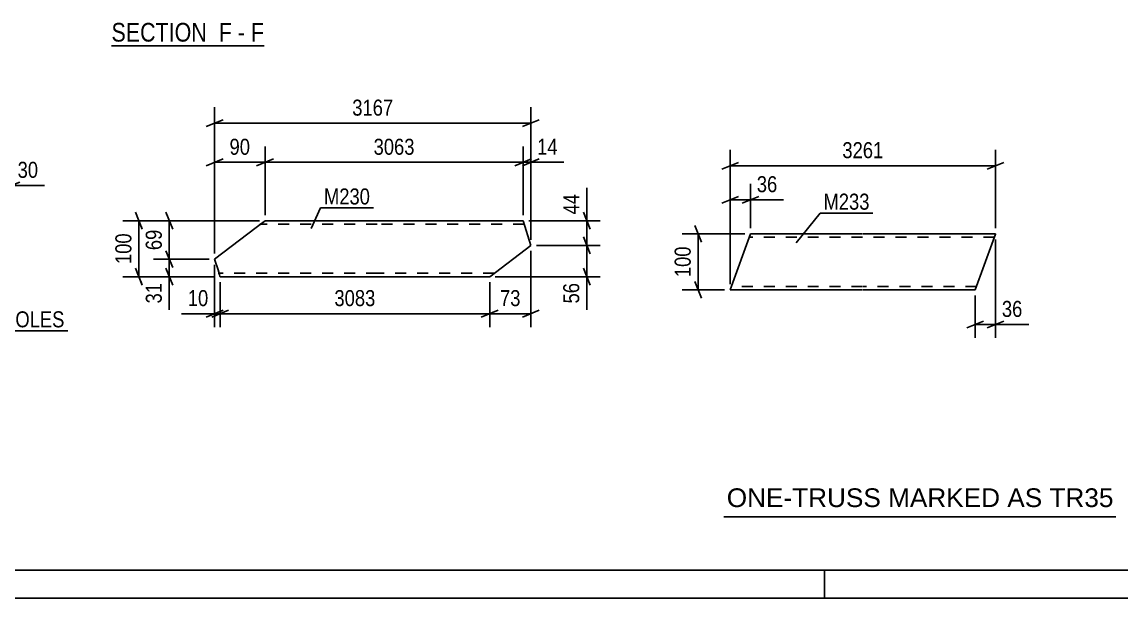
# Model space of a CAD drawing. Header units: millimetres. Extents: x 0 to 841, y 0 to 594.
# Drawn here: x 277.7 to 474.1, y 0 to 102.9 of the extents above; entities that cross this region are included whole.
import ezdxf

# ---------------------------------------------------------------- set-up
doc = ezdxf.new("R2010")
doc.units = ezdxf.units.MM
doc.linetypes.add('DXK_LINE_DOT2', pattern=[3.9198, 1.9599, -1.9599])
doc.styles.add('Arial', font='ARIAL.TTF', dxfattribs={"height": 0.2})
doc.styles.add('Arial Narrow', font='ARIALN.TTF', dxfattribs={"height": 0.2})

# ---------------------------------------------------------------- blocks, each defined once
blk = doc.blocks.new('Unknown-247343161-1137')
at = {"color": 5, "linetype": 'Continuous'}
for p, q in [((5, 5), (836, 5)), ((421, 0), (421, 5)), ((0, 0), (841, 0))]:
    blk.add_line(p, q, dxfattribs=at)
blk = doc.blocks.new('Unknown-247343161-16 - 48609')
at = {"color": 6, "linetype": 'Continuous'}
blk.add_line((293.72, 98.66), (320.94, 98.66), dxfattribs=at)
at = {"color": 0, "linetype": 'Continuous'}
for points in [[(311.83, 99.41), (311.83, 102.91), (293.72, 102.91), (293.72, 99.41)], [(315.22, 99.41), (315.22, 102.91), (312.88, 102.91), (312.88, 99.41)], [(317.55, 99.41), (317.55, 102.91), (316.27, 102.91), (316.27, 99.41)], [(320.94, 99.41), (320.94, 102.91), (318.6, 102.91), (318.6, 99.41)]]:
    blk.add_wipeout(points, dxfattribs=at)
at = {"color": 7, "linetype": 'Continuous', "style": 'Arial Narrow'}
for s, p in [('SECTION ', (293.72, 99.41)), ('F', (312.88, 99.41)), ('F', (318.6, 99.41)), ('-', (316.27, 99.41))]:
    blk.add_text(s, height=3.34, dxfattribs=at).set_placement(p)
blk = doc.blocks.new('Part-247343161-50182 - 50181')
at = {"color": 2, "linetype": 'Continuous'}
for p, q in [((407.78, 65.07), (404.14, 55.07)), ((427.78, 65.07), (407.78, 65.07)), ((451.52, 65.07), (427.88, 65.07)), ((451.49, 64.98), (451.08, 63.87)), ((451.52, 65.07), (451.49, 64.98)), ((447.88, 55.07), (451.08, 63.87)), ((427.78, 55.07), (404.14, 55.07)), ((447.88, 55.07), (427.88, 55.07))]:
    blk.add_line(p, q, dxfattribs=at)
at = {"color": 7, "linetype": 'DXK_LINE_DOT2'}
for p, q in [((427.78, 64.47), (407.56, 64.47)), ((451.3, 64.47), (427.88, 64.47)), ((451.08, 63.87), (451.39, 64.72)), ((427.78, 55.67), (404.36, 55.67)), ((448.1, 55.67), (427.88, 55.67)), ((447.91, 55.16), (447.88, 55.07))]:
    blk.add_line(p, q, dxfattribs=at)
blk = doc.blocks.new('Part-247343161-50174 - 50173')
at = {"color": 2, "linetype": 'Continuous'}
for p, q in [((321.12, 67.41), (319.54, 66.21)), ((341.12, 67.41), (321.12, 67.41)), ((367.19, 67.41), (341.22, 67.41)), ((368.56, 63), (367.19, 67.41)), ((319.54, 66.21), (312.13, 60.55)), ((368.56, 63), (361.22, 57.41)), ((312.13, 60.55), (312.73, 58.61)), ((313, 57.76), (312.73, 58.61)), ((313.08, 57.5), (313, 57.76)), ((313.11, 57.41), (313.08, 57.5)), ((341.12, 57.41), (313.11, 57.41)), ((361.22, 57.41), (341.22, 57.41))]:
    blk.add_line(p, q, dxfattribs=at)
at = {"color": 7, "linetype": 'DXK_LINE_DOT2'}
for p, q in [((321.12, 67.41), (320.15, 66.67)), ((341.12, 66.81), (320.33, 66.81)), ((367.38, 66.81), (341.22, 66.81)), ((312.87, 58.15), (312.73, 58.61)), ((313, 57.76), (312.9, 58.05)), ((341.12, 58.01), (312.92, 58.01)), ((362.01, 58.01), (341.22, 58.01))]:
    blk.add_line(p, q, dxfattribs=at)
blk = doc.blocks.new('StraightDimension-247343161-50457 - 50181')
at = {"color": 7, "linetype": 'Continuous'}
for p, q in [((404.14, 56.07), (404.14, 74)), ((407.78, 66.07), (407.78, 74)), ((402.64, 70.55), (405.64, 71.75)), ((404.14, 71.15), (407.78, 71.15)), ((409.28, 71.75), (406.28, 70.55))]:
    blk.add_line(p, q, dxfattribs=at)
at = {"color": 0}
blk.add_wipeout([(413.16, 71.9), (413.16, 76.1), (408.3, 76.1), (408.3, 71.9)], dxfattribs=at)
at = {"color": 7, "linetype": 'Continuous'}
blk.add_line((407.78, 71.15), (413.69, 71.15), dxfattribs=at)
blk.add_line((407.78, 71.15), (413.69, 71.15), dxfattribs=at)
at = {"color": 3, "style": 'Arial Narrow'}
blk.add_text('36', height=2.863, dxfattribs=at).set_placement((408.9, 72.5))
blk = doc.blocks.new('StraightDimension-247343161-50475 - 50181')
at = {"color": 7, "linetype": 'Continuous'}
for p, q in [((404.14, 56.07), (404.14, 80.08)), ((451.52, 66.07), (451.52, 80.08)), ((405.64, 77.83), (402.64, 76.63)), ((404.14, 77.23), (451.52, 77.23)), ((450.02, 76.63), (453.02, 77.83))]:
    blk.add_line(p, q, dxfattribs=at)
at = {"color": 0}
blk.add_wipeout([(432.09, 77.98), (432.09, 82.18), (423.57, 82.18), (423.57, 77.98)], dxfattribs=at)
at = {"color": 3, "style": 'Arial Narrow'}
blk.add_text('3261', height=2.863, dxfattribs=at).set_placement((424.17, 78.58))
blk = doc.blocks.new('StraightDimension-247343161-50486 - 50181')
at = {"color": 7, "linetype": 'Continuous'}
for p, q in [((451.52, 64.07), (451.52, 46.47)), ((447.88, 54.07), (447.88, 46.47)), ((446.38, 48.27), (449.38, 49.47)), ((453.02, 49.47), (450.02, 48.27)), ((447.88, 48.87), (451.52, 48.87))]:
    blk.add_line(p, q, dxfattribs=at)
at = {"color": 0}
blk.add_wipeout([(456.9, 49.62), (456.9, 53.82), (452.04, 53.82), (452.04, 49.62)], dxfattribs=at)
at = {"color": 7, "linetype": 'Continuous'}
blk.add_line((451.52, 48.87), (457.43, 48.87), dxfattribs=at)
blk.add_line((451.52, 48.87), (457.43, 48.87), dxfattribs=at)
at = {"color": 3, "style": 'Arial Narrow'}
blk.add_text('36', height=2.863, dxfattribs=at).set_placement((452.64, 50.22))
blk = doc.blocks.new('StraightDimension-247343161-50511 - 50181')
at = {"color": 7, "linetype": 'Continuous'}
for p, q in [((406.78, 65.07), (395.6, 65.07)), ((397.85, 66.57), (399.05, 63.57)), ((398.45, 55.07), (398.45, 65.07)), ((403.14, 55.07), (395.6, 55.07)), ((399.05, 53.57), (397.85, 56.57))]:
    blk.add_line(p, q, dxfattribs=at)
at = {"color": 0}
blk.add_wipeout([(397.7, 63.41), (393.5, 63.41), (393.5, 56.73), (397.7, 56.73)], dxfattribs=at)
at = {"color": 3, "style": 'Arial Narrow'}
blk.add_text('100', height=2.863, rotation=90.0002, dxfattribs=at).set_placement((397.1, 57.33))
blk = doc.blocks.new('StraightDimension-247343161-50199 - 50173')
at = {"color": 7, "linetype": 'Continuous'}
for p, q in [((367.19, 68.41), (367.19, 80.69)), ((368.56, 64), (368.56, 80.69)), ((365.69, 77.24), (368.69, 78.44)), ((370.06, 78.44), (367.06, 77.24)), ((367.19, 77.84), (368.56, 77.84))]:
    blk.add_line(p, q, dxfattribs=at)
at = {"color": 0}
blk.add_wipeout([(373.94, 78.59), (373.94, 82.79), (369.09, 82.79), (369.09, 78.59)], dxfattribs=at)
at = {"color": 7, "linetype": 'Continuous'}
blk.add_line((368.56, 77.84), (374.47, 77.84), dxfattribs=at)
blk.add_line((368.56, 77.84), (374.47, 77.84), dxfattribs=at)
at = {"color": 3, "style": 'Arial Narrow'}
blk.add_text('14', height=2.863, dxfattribs=at).set_placement((369.69, 79.19))
blk = doc.blocks.new('StraightDimension-247343161-50200 - 50173')
at = {"color": 7, "linetype": 'Continuous'}
for p, q in [((321.12, 68.41), (321.12, 80.69)), ((367.19, 68.41), (367.19, 80.69)), ((322.62, 78.44), (319.62, 77.24)), ((321.12, 77.84), (367.19, 77.84)), ((365.69, 77.24), (368.69, 78.44))]:
    blk.add_line(p, q, dxfattribs=at)
at = {"color": 0}
blk.add_wipeout([(348.41, 78.59), (348.41, 82.79), (339.9, 82.79), (339.9, 78.59)], dxfattribs=at)
at = {"color": 3, "style": 'Arial Narrow'}
blk.add_text('3063', height=2.863, dxfattribs=at).set_placement((340.5, 79.19))
blk = doc.blocks.new('StraightDimension-247343161-50188 - 50173')
at = {"color": 7, "linetype": 'Continuous'}
for p, q in [((312.13, 61.55), (312.13, 87.68)), ((368.56, 64), (368.56, 87.68)), ((313.63, 85.43), (310.63, 84.23)), ((312.13, 84.83), (368.56, 84.83)), ((367.06, 84.23), (370.06, 85.43))]:
    blk.add_line(p, q, dxfattribs=at)
at = {"color": 0}
blk.add_wipeout([(344.6, 85.58), (344.6, 89.78), (336.09, 89.78), (336.09, 85.58)], dxfattribs=at)
at = {"color": 3, "style": 'Arial Narrow'}
blk.add_text('3167', height=2.863, dxfattribs=at).set_placement((336.69, 86.18))
blk = doc.blocks.new('StraightDimension-247343161-50201 - 50173')
at = {"color": 7, "linetype": 'Continuous'}
for p, q in [((312.13, 61.55), (312.13, 80.69)), ((321.12, 68.41), (321.12, 80.69)), ((310.63, 77.24), (313.63, 78.44)), ((312.13, 77.84), (321.12, 77.84)), ((322.62, 78.44), (319.62, 77.24))]:
    blk.add_line(p, q, dxfattribs=at)
at = {"color": 0}
blk.add_wipeout([(319.05, 78.59), (319.05, 82.79), (314.19, 82.79), (314.19, 78.59)], dxfattribs=at)
at = {"color": 3, "style": 'Arial Narrow'}
blk.add_text('90', height=2.863, dxfattribs=at).set_placement((314.79, 79.19))
blk = doc.blocks.new('StraightDimension-247343161-50258 - 50173')
at = {"color": 7, "linetype": 'Continuous'}
for p, q in [((368.56, 62), (368.56, 48.4)), ((361.22, 56.41), (361.22, 48.4)), ((359.72, 50.2), (362.72, 51.4)), ((370.06, 51.4), (367.06, 50.2)), ((361.22, 50.8), (368.56, 50.8))]:
    blk.add_line(p, q, dxfattribs=at)
at = {"color": 0}
blk.add_wipeout([(367.32, 51.55), (367.32, 55.75), (362.46, 55.75), (362.46, 51.55)], dxfattribs=at)
at = {"color": 3, "style": 'Arial Narrow'}
blk.add_text('73', height=2.863, dxfattribs=at).set_placement((363.06, 52.15))
blk = doc.blocks.new('StraightDimension-247343161-50259 - 50173')
at = {"color": 7, "linetype": 'Continuous'}
for p, q in [((313.11, 56.41), (313.11, 48.4)), ((361.22, 56.41), (361.22, 48.4)), ((314.61, 51.4), (311.61, 50.2)), ((359.72, 50.2), (362.72, 51.4)), ((313.11, 50.8), (361.22, 50.8))]:
    blk.add_line(p, q, dxfattribs=at)
at = {"color": 0}
blk.add_wipeout([(341.42, 51.55), (341.42, 55.75), (332.91, 55.75), (332.91, 51.55)], dxfattribs=at)
at = {"color": 3, "style": 'Arial Narrow'}
blk.add_text('3083', height=2.863, dxfattribs=at).set_placement((333.51, 52.15))
blk = doc.blocks.new('StraightDimension-247343161-50260 - 50173')
at = {"color": 7, "linetype": 'Continuous'}
for p, q in [((312.13, 59.55), (312.13, 48.4)), ((313.11, 56.41), (313.11, 48.4)), ((310.63, 50.2), (313.63, 51.4)), ((314.61, 51.4), (311.61, 50.2)), ((312.13, 50.8), (313.11, 50.8))]:
    blk.add_line(p, q, dxfattribs=at)
at = {"color": 0}
blk.add_wipeout([(311.6, 51.55), (311.6, 55.75), (306.74, 55.75), (306.74, 51.55)], dxfattribs=at)
at = {"color": 7, "linetype": 'Continuous'}
blk.add_line((312.13, 50.8), (306.22, 50.8), dxfattribs=at)
blk.add_line((312.13, 50.8), (306.22, 50.8), dxfattribs=at)
at = {"color": 3, "style": 'Arial Narrow'}
blk.add_text('10', height=2.863, dxfattribs=at).set_placement((307.34, 52.15))
blk = doc.blocks.new('StraightDimension-247343161-50318 - 50173')
at = {"color": 7, "linetype": 'Continuous'}
for p, q in [((303.44, 68.91), (304.64, 65.91)), ((320.12, 67.41), (301.19, 67.41)), ((304.04, 60.55), (304.04, 67.41)), ((304.64, 59.05), (303.44, 62.05)), ((311.13, 60.55), (301.19, 60.55))]:
    blk.add_line(p, q, dxfattribs=at)
at = {"color": 0}
blk.add_wipeout([(303.29, 66.41), (299.09, 66.41), (299.09, 61.55), (303.29, 61.55)], dxfattribs=at)
at = {"color": 3, "style": 'Arial Narrow'}
blk.add_text('69', height=2.863, rotation=90.0002, dxfattribs=at).set_placement((302.69, 62.15))
blk = doc.blocks.new('StraightDimension-247343161-50319 - 50173')
at = {"color": 7, "linetype": 'Continuous'}
for p, q in [((303.44, 62.05), (304.64, 59.05)), ((311.13, 60.55), (301.19, 60.55)), ((304.64, 55.91), (303.44, 58.91)), ((304.04, 57.41), (304.04, 60.55)), ((312.11, 57.41), (301.19, 57.41))]:
    blk.add_line(p, q, dxfattribs=at)
at = {"color": 0}
blk.add_wipeout([(303.29, 56.88), (299.09, 56.88), (299.09, 52.03), (303.29, 52.03)], dxfattribs=at)
at = {"color": 7, "linetype": 'Continuous'}
blk.add_line((304.04, 57.41), (304.04, 51.5), dxfattribs=at)
blk.add_line((304.04, 57.41), (304.04, 51.5), dxfattribs=at)
at = {"color": 3, "style": 'Arial Narrow'}
blk.add_text('31', height=2.863, rotation=90.0002, dxfattribs=at).set_placement((302.69, 52.63))
blk = doc.blocks.new('StraightDimension-247343161-50367 - 50173')
at = {"color": 7, "linetype": 'Continuous'}
for p, q in [((298.02, 68.91), (299.22, 65.91)), ((320.12, 67.41), (295.77, 67.41)), ((298.62, 57.41), (298.62, 67.41)), ((299.22, 55.91), (298.02, 58.91)), ((312.11, 57.41), (295.77, 57.41))]:
    blk.add_line(p, q, dxfattribs=at)
at = {"color": 0}
blk.add_wipeout([(297.87, 65.75), (293.67, 65.75), (293.67, 59.07), (297.87, 59.07)], dxfattribs=at)
at = {"color": 3, "style": 'Arial Narrow'}
blk.add_text('100', height=2.863, rotation=90.0002, dxfattribs=at).set_placement((297.27, 59.67))
blk = doc.blocks.new('StraightDimension-247343161-50399 - 50173')
at = {"color": 7, "linetype": 'Continuous'}
for p, q in [((377.96, 68.91), (379.16, 65.91)), ((368.19, 67.41), (380.96, 67.41)), ((378.56, 63), (378.56, 67.41)), ((369.56, 63), (380.96, 63)), ((379.16, 61.5), (377.96, 64.5))]:
    blk.add_line(p, q, dxfattribs=at)
at = {"color": 0}
blk.add_wipeout([(377.81, 72.79), (373.61, 72.79), (373.61, 67.93), (377.81, 67.93)], dxfattribs=at)
at = {"color": 7, "linetype": 'Continuous'}
blk.add_line((378.56, 67.41), (378.56, 73.31), dxfattribs=at)
blk.add_line((378.56, 67.41), (378.56, 73.31), dxfattribs=at)
at = {"color": 3, "style": 'Arial Narrow'}
blk.add_text('44', height=2.863, rotation=90.0002, dxfattribs=at).set_placement((377.21, 68.53))
blk = doc.blocks.new('StraightDimension-247343161-50400 - 50173')
at = {"color": 7, "linetype": 'Continuous'}
for p, q in [((369.56, 63), (380.96, 63)), ((377.96, 64.5), (379.16, 61.5)), ((378.56, 57.41), (378.56, 63)), ((379.16, 55.91), (377.96, 58.91)), ((362.22, 57.41), (380.96, 57.41))]:
    blk.add_line(p, q, dxfattribs=at)
at = {"color": 0}
blk.add_wipeout([(377.81, 56.88), (373.61, 56.88), (373.61, 52.03), (377.81, 52.03)], dxfattribs=at)
at = {"color": 7, "linetype": 'Continuous'}
blk.add_line((378.56, 57.41), (378.56, 51.5), dxfattribs=at)
blk.add_line((378.56, 57.41), (378.56, 51.5), dxfattribs=at)
at = {"color": 3, "style": 'Arial Narrow'}
blk.add_text('56', height=2.863, rotation=90.0002, dxfattribs=at).set_placement((377.21, 52.63))
blk = doc.blocks.new('StraightDimension-247343161-46005 - 45756')
at = {"color": 7, "linetype": 'Continuous'}
for p, q in [((272.83, 63.61), (272.83, 76.57)), ((275.83, 66.61), (275.83, 76.57)), ((271.33, 73.12), (274.33, 74.32)), ((272.83, 73.72), (275.83, 73.72)), ((277.33, 74.32), (274.33, 73.12))]:
    blk.add_line(p, q, dxfattribs=at)
at = {"color": 0}
blk.add_wipeout([(281.21, 74.47), (281.21, 78.67), (276.36, 78.67), (276.36, 74.47)], dxfattribs=at)
at = {"color": 7, "linetype": 'Continuous'}
blk.add_line((275.83, 73.72), (281.74, 73.72), dxfattribs=at)
blk.add_line((275.83, 73.72), (281.74, 73.72), dxfattribs=at)
at = {"color": 3, "style": 'Arial Narrow'}
blk.add_text('30', height=2.863, dxfattribs=at).set_placement((276.96, 75.07))
blk = doc.blocks.new('Mark-247343161-50528 - 50181')
at = {"color": 0}
blk.add_wipeout([(429.02, 69.38), (429.02, 72.38), (420.8, 72.38), (420.8, 69.38)], dxfattribs=at)
blk.add_wipeout([(429.02, 69.38), (429.02, 72.38), (420.8, 72.38), (420.8, 69.38)], dxfattribs=at)
at = {"color": 30, "linetype": 'Continuous'}
for p, q in [((415.94, 63.43), (420.2, 68.78)), ((420.2, 68.78), (429.62, 68.78))]:
    blk.add_line(p, q, dxfattribs=at)
at = {"color": 3, "style": 'Arial Narrow'}
blk.add_text('M233', height=2.863, dxfattribs=at).set_placement((420.8, 69.38))
blk = doc.blocks.new('Unknown-247343161-50974')
at = {"color": 7, "linetype": 'Continuous'}
blk.add_line((403, 14.5), (473, 14.5), dxfattribs=at)
at = {"color": 7, "style": 'Arial'}
blk.add_text('ONE-TRUSS MARKED AS TR35', height=3.3428, dxfattribs=at).set_placement((403.54, 16.25))
blk = doc.blocks.new('Mark-247343161-50447 - 50173')
at = {"color": 0}
blk.add_wipeout([(339.87, 70.31), (339.87, 73.31), (331.64, 73.31), (331.64, 70.31)], dxfattribs=at)
blk.add_wipeout([(339.87, 70.31), (339.87, 73.31), (331.64, 73.31), (331.64, 70.31)], dxfattribs=at)
at = {"color": 30, "linetype": 'Continuous'}
for p, q in [((329.37, 66.04), (331.04, 69.71)), ((331.04, 69.71), (340.47, 69.71))]:
    blk.add_line(p, q, dxfattribs=at)
at = {"color": 3, "style": 'Arial Narrow'}
blk.add_text('M230', height=2.863, dxfattribs=at).set_placement((331.64, 70.31))
blk = doc.blocks.new('Mark-247343161-46063 - 45756')
at = {"color": 0}
blk.add_wipeout([(261.64, 48.36), (261.64, 51.36), (259.81, 51.36), (259.81, 48.36)], dxfattribs=at)
blk.add_wipeout([(261.64, 48.36), (261.64, 51.36), (259.81, 51.36), (259.81, 48.36)], dxfattribs=at)
at = {"color": 7, "linetype": 'Continuous'}
blk.add_line((255.69, 56.75), (259.21, 47.76), dxfattribs=at)
at = {"color": 3, "style": 'Arial Narrow'}
blk.add_text('4', height=2.86, dxfattribs=at).set_placement((259.81, 48.36))
at = {"color": 0}
blk.add_wipeout([(264.37, 48.36), (264.37, 51.36), (262.54, 51.36), (262.54, 48.36)], dxfattribs=at)
blk.add_wipeout([(264.37, 48.36), (264.37, 51.36), (262.54, 51.36), (262.54, 48.36)], dxfattribs=at)
blk.add_wipeout([(268.92, 48.36), (268.92, 51.36), (265.27, 51.36), (265.27, 48.36)], dxfattribs=at)
blk.add_wipeout([(268.92, 48.36), (268.92, 51.36), (265.27, 51.36), (265.27, 48.36)], dxfattribs=at)
at = {"color": 3, "style": 'Arial Narrow'}
for s, height, p in [('#', 2.86, (262.54, 48.36)), ('14', 2.863, (265.27, 48.36))]:
    blk.add_text(s, height=height, dxfattribs=at).set_placement(p)
at = {"color": 0}
blk.add_wipeout([(285.35, 48.36), (285.35, 51.36), (269.82, 51.36), (269.82, 48.36)], dxfattribs=at)
blk.add_wipeout([(285.35, 48.36), (285.35, 51.36), (269.82, 51.36), (269.82, 48.36)], dxfattribs=at)
at = {"color": 7, "linetype": 'Continuous'}
blk.add_line((259.21, 47.76), (285.95, 47.76), dxfattribs=at)
at = {"color": 3, "style": 'Arial Narrow'}
blk.add_text('Ø  HOLES', height=2.863, dxfattribs=at).set_placement((269.82, 48.36))

msp = doc.modelspace()

# ---------------------------------------------------------------- block references
for name in ['Unknown-247343161-1137', 'Part-247343161-50174 - 50173', 'Part-247343161-50182 - 50181', 'Unknown-247343161-50974']:
    msp.add_blockref(name, (0, 0))

# ---------------------------------------------------------------- next in the draw order: block references
for name in ['Unknown-247343161-16 - 48609', 'StraightDimension-247343161-50199 - 50173', 'StraightDimension-247343161-46005 - 45756', 'StraightDimension-247343161-50457 - 50181', 'Mark-247343161-46063 - 45756']:
    msp.add_blockref(name, (0, 0))

# ---------------------------------------------------------------- next in the draw order: block references
for name in ['StraightDimension-247343161-50200 - 50173', 'StraightDimension-247343161-50475 - 50181']:
    msp.add_blockref(name, (0, 0))

# ---------------------------------------------------------------- next in the draw order: block references
for name in ['StraightDimension-247343161-50188 - 50173', 'Mark-247343161-50528 - 50181', 'StraightDimension-247343161-50511 - 50181', 'StraightDimension-247343161-50486 - 50181']:
    msp.add_blockref(name, (0, 0))

# ---------------------------------------------------------------- next in the draw order: block references
for name in ['StraightDimension-247343161-50201 - 50173', 'Mark-247343161-50447 - 50173', 'StraightDimension-247343161-50258 - 50173']:
    msp.add_blockref(name, (0, 0))

# ---------------------------------------------------------------- next in the draw order: block references
for name in ['StraightDimension-247343161-50399 - 50173', 'StraightDimension-247343161-50259 - 50173']:
    msp.add_blockref(name, (0, 0))

# ---------------------------------------------------------------- next in the draw order: block references
for name in ['StraightDimension-247343161-50400 - 50173', 'StraightDimension-247343161-50260 - 50173']:
    msp.add_blockref(name, (0, 0))

# ---------------------------------------------------------------- next in the draw order: block references
msp.add_blockref('StraightDimension-247343161-50318 - 50173', (0, 0))

# ---------------------------------------------------------------- next in the draw order: block references
msp.add_blockref('StraightDimension-247343161-50319 - 50173', (0, 0))

# ---------------------------------------------------------------- next in the draw order: block references
msp.add_blockref('StraightDimension-247343161-50367 - 50173', (0, 0))

doc.saveas('drawing.dxf')
